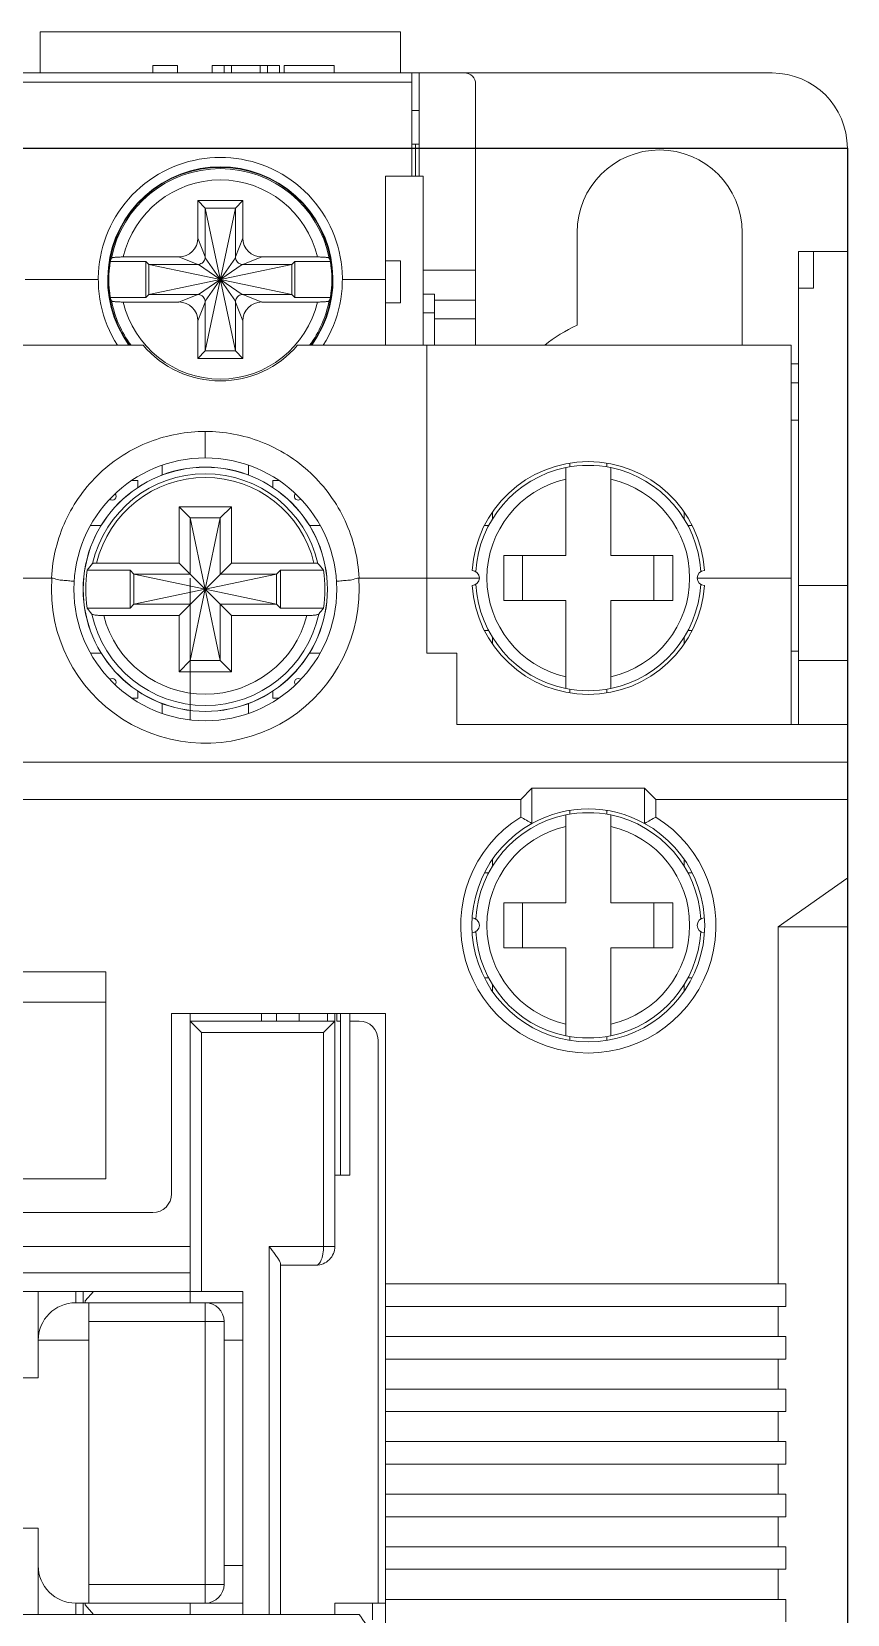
# Model space of a CAD drawing. Header units: inches. Extents: x 57 to 2760, y -193 to 2149.
# Drawn here: x 422.31 to 444.04, y 625.25 to 667.4 of the extents above; entities that cross this region are included whole.
import ezdxf

# ---------------------------------------------------------------- set-up
doc = ezdxf.new("R2010")
doc.units = ezdxf.units.IN
doc.header["$MEASUREMENT"] = 0
doc.set_wipeout_variables(frame=1)
for name, color, linetype in [('BOBBIN_DC_MC_9B_BL12', 7, 'Continuous'), ('CONTACT_FIXED_MC_12A_M4_BL61', 7, 'Continuous'), ('COVER_TOP_22_EXP_1A1B_BL17', 7, 'Continuous'), ('CROSSBAR_22_1A1B_BL32', 7, 'Continuous'), ('FRAME_LOWER_DC_MC_9B_BL3', 7, 'Continuous'), ('FRAME_UPPER_22_1A1B_BL33', 7, 'Continuous'), ('GRID_MC_22AF_BL60', 7, 'Continuous'), ('M35_LUG_BL66', 7, 'Continuous'), ('M35_LUG_SCREW_BL47', 7, 'Continuous'), ('MCON__BL27', 7, 'Continuous'), ('RIVET_M4_L12_BL56', 7, 'Continuous'), ('SCREW_M3L5_BL64', 7, 'Continuous'), ('SCREW_M3L5_BL65', 7, 'Continuous'), ('WASHER_TERMINAL_M4_L12_BL59', 7, 'Continuous')]:
    doc.layers.add(name, color=color, linetype=linetype)

# ---------------------------------------------------------------- blocks, each defined once
blk = doc.blocks.new('MC-9b')
at = {"layer": 'BOBBIN_DC_MC_9B_BL12', "color": 7, "linetype": 'Continuous', "lineweight": 0}
for p, q in [((4827.87, 2801.802), (4849.67, 2801.802)), ((4849.67, 2799.052), (4849.67, 2801.802)), ((4827.87, 2801.556), (4849.67, 2801.556)), ((4839.37, 2796.302), (4841.32, 2796.302)), ((4847.82, 2796.302), (4848.97, 2796.302))]:
    blk.add_line(p, q, dxfattribs=at)
for radius, start, end in [(3.25, 327.4148, 212.5852), (3, 324.2893, 215.7107)]:
    blk.add_arc((4844.57, 2796.302), radius, start, end, dxfattribs=at)
at = {"layer": 'CONTACT_FIXED_MC_12A_M4_BL61', "color": 7, "linetype": 'Continuous', "lineweight": 0}
for p, q in [((4846.67, 2776.752), (4846.67, 2776.552)), ((4847.67, 2776.752), (4847.67, 2776.552)), ((4847.67, 2776.552), (4847.77, 2776.552))]:
    blk.add_line(p, q, dxfattribs=at)
at = {"layer": 'COVER_TOP_22_EXP_1A1B_BL17', "color": 7, "linetype": 'Continuous', "lineweight": 0}
for p, q in [((4835.026, 2794.552), (4842.514, 2794.552)), ((4846.626, 2794.552), (4850.07, 2794.552)), ((4850.07, 2786.352), (4850.07, 2794.552)), ((4850.07, 2794.552), (4859.77, 2794.552)), ((4859.77, 2784.452), (4859.77, 2794.552)), ((4859.77, 2793.552), (4859.97, 2793.552)), ((4859.97, 2792.552), (4859.77, 2792.552)), ((4844.17, 2791.552), (4844.17, 2792.257)), ((4837.359, 2788.352), (4840.081, 2788.352)), ((4840.07, 2788.05), (4840.081, 2788.352)), ((4848.259, 2788.352), (4851.47, 2788.352)), ((4859.77, 2788.352), (4857.27, 2788.352)), ((4850.07, 2786.352), (4850.87, 2786.352)), ((4850.87, 2786.352), (4850.87, 2784.452)), ((4861.27, 2784.452), (4850.87, 2784.452)), ((4861.27, 2745.652), (4861.27, 2784.452)), ((4816.27, 2783.452), (4861.27, 2783.452)), ((4852.57, 2782.452), (4852.87, 2782.752)), ((4852.87, 2781.815), (4852.87, 2782.752)), ((4852.87, 2782.752), (4855.87, 2782.752)), ((4855.87, 2782.752), (4855.87, 2781.815)), ((4855.87, 2782.752), (4856.17, 2782.452)), ((4816.27, 2782.452), (4852.57, 2782.452)), ((4852.57, 2781.987), (4852.57, 2782.452)), ((4856.17, 2782.452), (4856.17, 2781.987)), ((4856.17, 2782.452), (4861.27, 2782.452)), ((4859.431, 2779.062), (4861.256, 2780.352)), ((4861.256, 2780.352), (4861.27, 2780.352)), ((4861.27, 2779.062), (4859.431, 2779.062)), ((4859.431, 2779.062), (4859.431, 2769.552)), ((4836.02, 2777.861), (4841.52, 2777.861)), ((4841.52, 2777.861), (4841.52, 2772.352)), ((4836.02, 2777.052), (4841.52, 2777.052)), ((4843.27, 2776.752), (4843.27, 2771.952)), ((4848.97, 2776.752), (4843.27, 2776.752)), ((4848.97, 2752.852), (4848.97, 2776.752)), ((4836.02, 2772.352), (4841.52, 2772.352)), ((4842.77, 2771.452), (4834.77, 2771.452)), ((4848.97, 2769.552), (4859.631, 2769.552)), ((4859.631, 2768.952), (4859.631, 2769.552)), ((4848.97, 2768.952), (4859.631, 2768.952)), ((4859.431, 2768.952), (4859.431, 2768.152)), ((4848.97, 2768.152), (4859.631, 2768.152)), ((4859.631, 2767.552), (4859.631, 2768.152)), ((4848.97, 2767.552), (4859.631, 2767.552)), ((4859.431, 2767.552), (4859.431, 2766.752)), ((4848.97, 2766.752), (4859.631, 2766.752)), ((4859.631, 2766.152), (4859.631, 2766.752)), ((4848.97, 2766.152), (4859.631, 2766.152)), ((4859.431, 2766.152), (4859.431, 2765.352)), ((4848.97, 2765.352), (4859.631, 2765.352)), ((4859.631, 2764.752), (4859.631, 2765.352)), ((4848.97, 2764.752), (4859.631, 2764.752)), ((4859.431, 2764.752), (4859.431, 2763.952)), ((4848.97, 2763.952), (4859.631, 2763.952)), ((4859.631, 2763.352), (4859.631, 2763.952)), ((4848.97, 2763.352), (4859.631, 2763.352)), ((4859.431, 2763.352), (4859.431, 2762.552)), ((4848.97, 2762.552), (4859.631, 2762.552)), ((4859.631, 2761.952), (4859.631, 2762.552)), ((4848.97, 2761.952), (4859.631, 2761.952)), ((4859.431, 2761.952), (4859.431, 2761.152)), ((4848.97, 2761.152), (4859.631, 2761.152)), ((4859.631, 2760.552), (4859.631, 2761.152))]:
    blk.add_line(p, q, dxfattribs=at)
at = {"layer": 'COVER_TOP_22_EXP_1A1B_BL17', "color": 40, "linetype": 'Continuous', "lineweight": 0}
for p, q in [((4843.77, 2769.352), (4843.77, 2769.052)), ((4843.77, 2761.052), (4843.77, 2760.752))]:
    blk.add_line(p, q, dxfattribs=at)
at = {"layer": 'COVER_TOP_22_EXP_1A1B_BL17', "color": 7, "linetype": 'Continuous', "lineweight": 0}
blk.add_circle((4844.17, 2788.052), 3.5, dxfattribs=at)
for centre, radius, start, end in [((4844.57, 2796.302), 2.7, 220.4021, 319.5979), ((4854.37, 2788.352), 3.1, 3.6971, 176.3029), ((4841.693, 2790.527), 0.1, 226.2911, 43.7576), ((4846.643, 2790.527), 0.1, 134.9788, 315.0468), ((4844.17, 2788.052), 4.1, 180.027, 4.1961), ((4851.27, 2788.352), 0.2, 271.8486, 88.1514), ((4857.47, 2788.352), 0.2, 91.8486, 268.1514), ((4854.37, 2788.352), 3.1, 183.6971, 356.3029), ((4841.693, 2785.577), 0.1, 316.658, 133.3164), ((4846.643, 2785.577), 0.1, 45.3462, 224.6051), ((4854.37, 2779.102), 3.4, 121.9654, 58.0346), ((4846.228, 2770.546), 13.081, 59.4862, 60.9998), ((4854.37, 2779.102), 3.1, 61.0615, 118.9385), ((4862.512, 2770.546), 13.081, 119.0001, 120.5138), ((4854.37, 2779.102), 3.1, 118.9383, 61.0615), ((4851.27, 2779.102), 0.2, 271.8416, 88.1584), ((4857.47, 2779.102), 0.2, 91.8416, 268.1584), ((4842.77, 2771.952), 0.5, 270, 0)]:
    blk.add_arc(centre, radius, start, end, dxfattribs=at)
for points, knots in [([(4844.17, 2792.257), (4843.668, 2792.257), (4842.634, 2792.065), (4841.517, 2791.36), (4840.824, 2790.569), (4840.425, 2789.886), (4840.163, 2789.139), (4840.087, 2788.616), (4840.075, 2788.352)], [0, 0, 0, 0, 0.241972, 0.493965, 0.620722, 0.746749, 0.872938, 1, 1, 1, 1]), ([(4848.265, 2788.352), (4848.253, 2788.616), (4848.177, 2789.139), (4847.915, 2789.886), (4847.516, 2790.569), (4846.993, 2791.165), (4846.365, 2791.649), (4845.444, 2792.112), (4844.672, 2792.257), (4844.17, 2792.257)], [0, 0, 0, 0, 0.126917, 0.252968, 0.378874, 0.505517, 0.632531, 0.758389, 1, 1, 1, 1]), ([(4840.081, 2788.352), (4840.131, 2788.348), (4840.203, 2788.319), (4840.301, 2788.296), (4840.376, 2788.29), (4840.452, 2788.287), (4840.552, 2788.279), (4840.626, 2788.269), (4840.676, 2788.264)], [0, 0, 0, 0, 0.251224, 0.376497, 0.5011, 0.625997, 0.750716, 1, 1, 1, 1]), ([(4847.663, 2788.264), (4847.713, 2788.269), (4847.788, 2788.279), (4847.888, 2788.287), (4847.963, 2788.29), (4848.039, 2788.296), (4848.137, 2788.32), (4848.209, 2788.348), (4848.259, 2788.352)], [0, 0, 0, 0, 0.249297, 0.374019, 0.498914, 0.62352, 0.748793, 1, 1, 1, 1])]:
    blk.add_open_spline(points, degree=3, knots=knots, dxfattribs=at)
at = {"layer": 'CROSSBAR_22_1A1B_BL32', "color": 40, "linetype": 'Continuous', "lineweight": 0}
for p, q in [((4843.77, 2788.352), (4843.77, 2784.577)), ((4843.77, 2769.352), (4843.77, 2769.052)), ((4843.77, 2761.052), (4843.77, 2760.752))]:
    blk.add_line(p, q, dxfattribs=at)
at = {"layer": 'CROSSBAR_22_1A1B_BL32', "color": 7, "linetype": 'Continuous', "lineweight": 0}
for p, q in [((4847.42, 2776.752), (4847.42, 2776.552)), ((4847.62, 2776.752), (4847.62, 2776.552)), ((4839.72, 2769.352), (4839.72, 2767.052)), ((4840.72, 2769.352), (4840.72, 2769.052)), ((4840.92, 2769.352), (4840.92, 2769.052)), ((4840.72, 2769.052), (4845.17, 2769.052)), ((4841.07, 2761.052), (4841.07, 2769.052)), ((4844.17, 2761.052), (4844.17, 2769.052)), ((4841.07, 2768.552), (4844.67, 2768.552)), ((4844.67, 2761.552), (4844.67, 2768.552)), ((4841.07, 2768.052), (4839.72, 2768.052)), ((4845.17, 2768.052), (4844.67, 2768.052)), ((4837.72, 2767.052), (4839.72, 2767.052)), ((4839.72, 2763.052), (4837.72, 2763.052)), ((4839.72, 2760.752), (4839.72, 2763.052)), ((4844.67, 2762.052), (4845.17, 2762.052)), ((4841.07, 2761.552), (4844.67, 2761.552)), ((4840.72, 2761.052), (4845.17, 2761.052)), ((4840.72, 2760.752), (4840.72, 2761.052)), ((4840.92, 2761.052), (4840.92, 2760.752)), ((4848.62, 2760.609), (4848.62, 2761.052))]:
    blk.add_line(p, q, dxfattribs=at)
for centre, radius, start, end in [((4840.72, 2768.052), 1, 90, 180), ((4844.17, 2768.552), 0.5, 0, 90), ((4840.72, 2762.052), 1, 180, 270), ((4844.17, 2761.552), 0.5, 270, 0)]:
    blk.add_arc(centre, radius, start, end, dxfattribs=at)
at = {"layer": 'FRAME_LOWER_DC_MC_9B_BL3', "color": 7, "linetype": 'Continuous', "lineweight": 0}
for p, q in [((4839.77, 2801.802), (4839.77, 2802.902)), ((4839.77, 2802.902), (4849.37, 2802.902)), ((4849.37, 2801.802), (4849.37, 2802.902)), ((4842.77, 2801.802), (4842.77, 2802.002)), ((4842.77, 2802.002), (4843.427, 2802.002)), ((4843.427, 2801.802), (4843.427, 2802.002)), ((4844.352, 2801.802), (4844.352, 2802.002)), ((4844.352, 2802.002), (4846.145, 2802.002)), ((4844.668, 2801.802), (4844.668, 2802.002)), ((4844.865, 2801.802), (4844.865, 2802.002)), ((4845.632, 2801.802), (4845.632, 2802.002)), ((4845.829, 2801.802), (4845.829, 2802.002)), ((4846.145, 2801.802), (4846.145, 2802.002)), ((4846.269, 2801.802), (4846.269, 2802.002)), ((4846.269, 2802.002), (4847.598, 2802.002)), ((4847.598, 2801.802), (4847.598, 2802.002)), ((4849.67, 2801.802), (4859.27, 2801.802)), ((4849.87, 2801.802), (4849.87, 2799.052)), ((4851.37, 2794.552), (4851.37, 2801.502)), ((4849.67, 2800.802), (4849.87, 2800.802)), ((4849.87, 2799.902), (4849.67, 2799.902)), ((4849.77, 2799.052), (4849.77, 2799.902)), ((4861.27, 2799.802), (4861.27, 2797.052)), ((4854.07, 2797.552), (4854.07, 2795.083)), ((4858.47, 2794.552), (4858.47, 2797.552)), ((4851.37, 2796.552), (4849.97, 2796.552)), ((4851.37, 2795.752), (4850.27, 2795.752)), ((4851.37, 2795.252), (4850.27, 2795.252))]:
    blk.add_line(p, q, dxfattribs=at)
for centre, radius, start, end in [((4851.07, 2801.502), 0.3, 0, 90), ((4859.27, 2799.802), 2, 0, 90), ((4856.27, 2797.552), 2.2, 0, 180), ((4855.77, 2791.352), 4.1, 114.4963, 128.6457)]:
    blk.add_arc(centre, radius, start, end, dxfattribs=at)
at = {"layer": 'FRAME_UPPER_22_1A1B_BL33', "color": 40, "linetype": 'Continuous', "lineweight": 0}
for p, q in [((4849.67, 2801.802), (4849.87, 2801.802)), ((4843.77, 2788.352), (4843.77, 2784.577)), ((4843.77, 2769.352), (4843.77, 2769.052)), ((4843.77, 2761.052), (4843.77, 2760.752))]:
    blk.add_line(p, q, dxfattribs=at)
at = {"layer": 'FRAME_UPPER_22_1A1B_BL33', "color": 7, "linetype": 'Continuous', "lineweight": 0}
for p, q in [((4848.97, 2794.552), (4848.97, 2799.052)), ((4848.97, 2799.052), (4849.97, 2799.052)), ((4849.97, 2794.552), (4849.97, 2799.052)), ((4849.37, 2796.802), (4848.97, 2796.802)), ((4849.37, 2796.802), (4849.37, 2795.677)), ((4859.97, 2784.452), (4859.97, 2797.052)), ((4859.97, 2797.052), (4861.27, 2797.052)), ((4860.37, 2797.052), (4860.37, 2796.073)), ((4861.27, 2784.452), (4861.27, 2797.052)), ((4849.97, 2795.916), (4850.27, 2795.916)), ((4850.27, 2795.916), (4850.27, 2794.552)), ((4859.97, 2796.073), (4860.37, 2796.073)), ((4849.37, 2795.677), (4848.97, 2795.677)), ((4849.97, 2795.416), (4850.27, 2795.416)), ((4859.97, 2794.052), (4859.77, 2794.052)), ((4859.97, 2788.152), (4861.27, 2788.152)), ((4859.97, 2786.402), (4859.77, 2786.402)), ((4861.27, 2786.152), (4859.97, 2786.152)), ((4843.77, 2769.352), (4843.77, 2776.752)), ((4843.77, 2776.552), (4847.62, 2776.552)), ((4844.07, 2776.252), (4843.77, 2776.552)), ((4845.67, 2776.752), (4845.67, 2776.552)), ((4847.62, 2776.552), (4847.32, 2776.252)), ((4847.62, 2770.552), (4847.62, 2776.552)), ((4848.02, 2772.452), (4848.02, 2776.752)), ((4848.02, 2776.552), (4848.27, 2776.552)), ((4844.07, 2769.352), (4844.07, 2776.252)), ((4844.07, 2776.252), (4847.32, 2776.252)), ((4847.32, 2770.552), (4847.32, 2776.252)), ((4848.77, 2761.052), (4848.77, 2776.052)), ((4847.62, 2772.452), (4848.02, 2772.452)), ((4833.77, 2770.552), (4843.77, 2770.552)), ((4847.62, 2770.552), (4845.87, 2770.552)), ((4845.87, 2760.752), (4845.87, 2770.552)), ((4843.77, 2769.852), (4833.77, 2769.852)), ((4846.17, 2770.094), (4846.17, 2760.752)), ((4847.12, 2770.052), (4846.17, 2770.052)), ((4832.37, 2769.352), (4845.17, 2769.352)), ((4845.17, 2769.352), (4845.17, 2760.752)), ((4848.97, 2761.052), (4847.62, 2761.052)), ((4847.62, 2760.752), (4847.62, 2761.052)), ((4829.27, 2760.752), (4848.27, 2760.752))]:
    blk.add_line(p, q, dxfattribs=at)
for centre, start, end in [((4848.27, 2776.052), 0, 90), ((4847.12, 2770.552), 269.9897, 0.0859)]:
    blk.add_arc(centre, 0.5, start, end, dxfattribs=at)
for points, knots in [([(4846.155, 2770.148), (4846.141, 2770.179), (4846.101, 2770.243), (4846.006, 2770.377), (4845.925, 2770.481), (4845.87, 2770.552)], [0, 0, 0, 0, 0.205302, 0.452819, 1, 1, 1, 1]), ([(4847.12, 2770.052), (4847.186, 2770.052), (4847.25, 2770.158), (4847.286, 2770.269), (4847.313, 2770.39), (4847.32, 2770.486), (4847.32, 2770.552)], [0, 0, 0, 0, 0.349123, 0.489598, 0.648293, 1, 1, 1, 1]), ([(4846.17, 2770.094), (4846.17, 2770.098), (4846.168, 2770.117), (4846.161, 2770.134), (4846.155, 2770.148)], [0, 0, 0, 0, 0.20813, 1, 1, 1, 1]), ([(4848.47, 2760.452), (4848.447, 2760.488), (4848.411, 2760.54), (4848.367, 2760.607), (4848.336, 2760.653), (4848.31, 2760.691), (4848.292, 2760.719), (4848.281, 2760.736), (4848.276, 2760.745), (4848.271, 2760.749), (4848.271, 2760.752), (4848.27, 2760.752)], [0, 0, 0, 0, 0.354933, 0.521616, 0.674234, 0.806252, 0.909886, 0.948423, 0.976777, 0.994147, 1, 1, 1, 1])]:
    blk.add_open_spline(points, degree=3, knots=knots, dxfattribs=at)
at = {"layer": 'GRID_MC_22AF_BL60', "color": 7, "linetype": 'Continuous', "lineweight": 0}
for p, q in [((4846.07, 2776.752), (4846.07, 2776.552)), ((4847.77, 2772.452), (4847.77, 2776.752))]:
    blk.add_line(p, q, dxfattribs=at)
at = {"layer": 'M35_LUG_BL66', "color": 7, "linetype": 'Continuous', "lineweight": 0}
blk.add_line((4846.225, 2798.802), (4846.192, 2798.802), dxfattribs=at)
at = {"layer": 'M35_LUG_SCREW_BL47', "color": 7, "linetype": 'Continuous', "lineweight": 0}
for p, q in [((4843.97, 2798.402), (4843.97, 2797.407)), ((4844.17, 2798.202), (4843.97, 2798.402)), ((4845.17, 2798.402), (4843.97, 2798.402)), ((4844.97, 2798.202), (4845.17, 2798.402)), ((4845.17, 2797.407), (4845.17, 2798.402)), ((4844.17, 2794.402), (4844.97, 2798.202)), ((4844.17, 2798.202), (4844.17, 2796.904)), ((4844.97, 2794.402), (4844.17, 2798.202)), ((4844.97, 2798.202), (4844.17, 2798.202)), ((4844.97, 2796.904), (4844.97, 2798.202)), ((4844.17, 2796.904), (4843.97, 2797.407)), ((4844.97, 2796.904), (4845.17, 2797.407)), ((4841.64, 2796.782), (4842.59, 2796.782)), ((4841.986, 2796.902), (4843.465, 2796.902)), ((4842.59, 2795.822), (4842.59, 2796.782)), ((4842.67, 2796.702), (4842.59, 2796.782)), ((4842.67, 2796.702), (4842.67, 2795.902)), ((4842.67, 2795.902), (4846.47, 2796.702)), ((4843.968, 2796.702), (4842.67, 2796.702)), ((4842.67, 2796.702), (4846.47, 2795.902)), ((4843.968, 2796.702), (4843.465, 2796.902)), ((4843.992, 2795.901), (4845.148, 2796.704)), ((4845.148, 2795.901), (4843.992, 2796.704)), ((4844.168, 2795.725), (4844.972, 2796.88)), ((4844.972, 2795.725), (4844.168, 2796.88)), ((4845.172, 2796.702), (4845.675, 2796.902)), ((4846.47, 2796.702), (4845.172, 2796.702)), ((4845.675, 2796.902), (4847.154, 2796.902)), ((4846.47, 2796.702), (4846.55, 2796.782)), ((4846.47, 2795.902), (4846.47, 2796.702)), ((4846.55, 2795.822), (4846.55, 2796.782)), ((4846.55, 2796.782), (4847.499, 2796.782)), ((4841.64, 2795.822), (4842.59, 2795.822)), ((4842.67, 2795.902), (4842.59, 2795.822)), ((4842.67, 2795.902), (4843.968, 2795.902)), ((4843.968, 2795.902), (4843.465, 2795.702)), ((4845.172, 2795.902), (4846.47, 2795.902)), ((4845.172, 2795.902), (4845.675, 2795.702)), ((4846.47, 2795.902), (4846.55, 2795.822)), ((4846.55, 2795.822), (4847.499, 2795.822)), ((4843.465, 2795.702), (4841.986, 2795.702)), ((4844.17, 2795.7), (4843.97, 2795.197)), ((4844.17, 2795.7), (4844.17, 2794.402)), ((4844.97, 2794.402), (4844.97, 2795.7)), ((4844.97, 2795.7), (4845.17, 2795.197)), ((4847.154, 2795.702), (4845.675, 2795.702)), ((4843.97, 2795.197), (4843.97, 2794.202)), ((4845.17, 2794.202), (4845.17, 2795.197)), ((4844.17, 2794.402), (4843.97, 2794.202)), ((4843.97, 2794.202), (4845.17, 2794.202)), ((4844.17, 2794.402), (4844.97, 2794.402)), ((4844.97, 2794.402), (4845.17, 2794.202))]:
    blk.add_line(p, q, dxfattribs=at)
for radius, start, end in [(2.986, 324.0991, 215.9016), (2.953, 11.1405, 168.8595), (2.653, 13.0719, 166.9281), (2.969, 170.6948, 189.3052), (2.969, 350.6948, 9.3052), (2.953, 191.1405, 216.3813), (2.653, 193.0719, 346.9281), (2.953, 323.6185, 348.8595)]:
    blk.add_arc((4844.57, 2796.302), radius, start, end, dxfattribs=at)
for centre, major_axis, ratio, start_param, end_param in [((4843.431, 2797.441), (-0.393, 0.393), 0.939231, 2.387521, 3.895664), ((4845.709, 2797.441), (0.393, 0.393), 0.939231, 2.387521, 3.895664), ((4844.57, 2795.753), (0, 3.148), 0.984648, 1.207061, 1.237654), ((4843.799, 2797.16), (-0.245, 0.438), 0.531052, -3.430409, -3.345652), ((4843.712, 2797.073), (0.438, -0.245), 0.531052, 0.20406, 0.288816), ((4845.427, 2797.073), (0.438, 0.245), 0.531052, 2.852776, 2.937533), ((4845.341, 2797.16), (0.245, 0.438), 0.531052, -2.937533, -2.852776), ((4844.57, 2795.753), (0, 3.148), 0.984648, -1.237654, -1.207061), ((4844.57, 2796.852), (0, 3.148), 0.984648, -4.379246, -4.348653), ((4843.799, 2795.445), (0.245, 0.438), 0.531052, 0.20406, 0.288816), ((4845.341, 2795.445), (-0.245, 0.438), 0.531052, -0.288816, -0.20406), ((4844.57, 2796.852), (0, 3.148), 0.984648, -1.934532, -1.903939), ((4843.431, 2795.164), (-0.393, -0.393), 0.939231, 2.387521, 3.895664), ((4843.712, 2795.532), (0.438, 0.245), 0.531052, -0.288816, -0.20406), ((4845.427, 2795.532), (0.438, -0.245), 0.531052, -2.937533, -2.852776), ((4845.709, 2795.164), (0.393, -0.393), 0.939231, 2.387521, 3.895664)]:
    blk.add_ellipse(centre, major_axis=major_axis, ratio=ratio, start_param=start_param, end_param=end_param, dxfattribs=at)
for points, knots in [([(4841.986, 2796.902), (4841.947, 2796.902), (4841.875, 2796.901), (4841.79, 2796.896), (4841.734, 2796.89), (4841.703, 2796.885), (4841.685, 2796.88), (4841.674, 2796.876), (4841.673, 2796.873)], [0, 0, 0, 0, 0.36655, 0.683486, 0.80823, 0.904224, 0.968327, 1, 1, 1, 1]), ([(4847.467, 2796.873), (4847.466, 2796.876), (4847.455, 2796.88), (4847.437, 2796.885), (4847.406, 2796.89), (4847.35, 2796.896), (4847.265, 2796.901), (4847.193, 2796.902), (4847.154, 2796.902)], [0, 0, 0, 0, 0.031673, 0.095776, 0.19177, 0.316514, 0.63345, 1, 1, 1, 1]), ([(4841.673, 2795.732), (4841.674, 2795.729), (4841.685, 2795.724), (4841.703, 2795.719), (4841.734, 2795.715), (4841.79, 2795.708), (4841.875, 2795.704), (4841.947, 2795.702), (4841.986, 2795.702)], [0, 0, 0, 0, 0.031673, 0.095776, 0.19177, 0.316514, 0.63345, 1, 1, 1, 1]), ([(4847.154, 2795.702), (4847.193, 2795.702), (4847.265, 2795.704), (4847.35, 2795.708), (4847.406, 2795.715), (4847.437, 2795.719), (4847.455, 2795.724), (4847.466, 2795.729), (4847.467, 2795.732)], [0, 0, 0, 0, 0.36655, 0.683486, 0.80823, 0.904224, 0.968327, 1, 1, 1, 1])]:
    blk.add_open_spline(points, degree=3, knots=knots, dxfattribs=at)
for points in [[(4843.992, 2796.704), (4844.035, 2796.71), (4844.119, 2796.753), (4844.162, 2796.837), (4844.168, 2796.88)], [(4844.972, 2796.88), (4844.978, 2796.837), (4845.021, 2796.753), (4845.104, 2796.71), (4845.148, 2796.704)], [(4844.168, 2795.725), (4844.162, 2795.768), (4844.119, 2795.851), (4844.035, 2795.895), (4843.992, 2795.901)], [(4845.148, 2795.901), (4845.104, 2795.895), (4845.021, 2795.851), (4844.978, 2795.768), (4844.972, 2795.725)]]:
    blk.add_open_spline(points, degree=3, dxfattribs=at)
at = {"layer": 'MCON__BL27', "color": 7, "linetype": 'Continuous', "lineweight": 0}
for p, q in [((4841.195, 2769.352), (4840.97, 2769.102)), ((4840.97, 2769.102), (4840.97, 2769.052)), ((4840.97, 2761.052), (4840.97, 2761.002)), ((4840.97, 2761.002), (4841.195, 2760.752))]:
    blk.add_line(p, q, dxfattribs=at)
at = {"layer": 'RIVET_M4_L12_BL56', "color": 7, "linetype": 'Continuous', "lineweight": 0}
for p, q in [((4843.47, 2790.252), (4843.47, 2788.752)), ((4843.77, 2789.952), (4843.47, 2790.252)), ((4844.87, 2790.252), (4843.47, 2790.252)), ((4843.77, 2786.152), (4844.57, 2789.952)), ((4843.77, 2789.952), (4843.77, 2788.452)), ((4844.57, 2786.152), (4843.77, 2789.952)), ((4844.57, 2789.952), (4843.77, 2789.952)), ((4844.57, 2789.952), (4844.87, 2790.252)), ((4844.57, 2788.452), (4844.57, 2789.952)), ((4844.87, 2788.752), (4844.87, 2790.252)), ((4841.275, 2788.752), (4843.47, 2788.752)), ((4843.47, 2787.352), (4844.87, 2788.752)), ((4844.87, 2787.352), (4843.47, 2788.752)), ((4844.87, 2788.752), (4847.065, 2788.752)), ((4842.165, 2788.557), (4841.026, 2788.557)), ((4842.165, 2787.547), (4842.165, 2788.557)), ((4842.27, 2788.452), (4842.165, 2788.557)), ((4842.27, 2788.452), (4842.27, 2787.652)), ((4842.27, 2787.652), (4846.07, 2788.452)), ((4843.77, 2788.452), (4842.27, 2788.452)), ((4842.27, 2788.452), (4846.07, 2787.652)), ((4846.07, 2788.452), (4844.57, 2788.452)), ((4846.07, 2788.452), (4846.175, 2788.557)), ((4846.07, 2787.652), (4846.07, 2788.452)), ((4846.175, 2787.547), (4846.175, 2788.557)), ((4847.313, 2788.557), (4846.175, 2788.557)), ((4842.165, 2787.547), (4841.026, 2787.547)), ((4842.27, 2787.652), (4842.165, 2787.547)), ((4842.27, 2787.652), (4843.77, 2787.652)), ((4843.77, 2787.652), (4843.77, 2786.152)), ((4844.57, 2786.152), (4844.57, 2787.652)), ((4844.57, 2787.652), (4846.07, 2787.652)), ((4846.07, 2787.652), (4846.175, 2787.547)), ((4847.313, 2787.547), (4846.175, 2787.547)), ((4843.47, 2787.352), (4841.464, 2787.352)), ((4843.47, 2787.352), (4843.47, 2785.852)), ((4844.87, 2785.852), (4844.87, 2787.352)), ((4846.876, 2787.352), (4844.87, 2787.352)), ((4843.77, 2786.152), (4843.47, 2785.852)), ((4843.77, 2786.152), (4844.57, 2786.152)), ((4844.57, 2786.152), (4844.87, 2785.852)), ((4843.47, 2785.852), (4844.87, 2785.852))]:
    blk.add_line(p, q, dxfattribs=at)
for radius in [3.253, 3.251]:
    blk.add_circle((4844.17, 2788.052), radius, dxfattribs=at)
for radius, start, end in [(3.078, 12.8836, 167.1164), (2.978, 13.5932, 166.4068), (3.184, 170.8733, 189.1267), (3.184, 350.8733, 9.1267), (3.094, 192.2964, 347.7036), (2.795, 194.5033, 345.4967)]:
    blk.add_arc((4844.17, 2788.052), radius, start, end, dxfattribs=at)
for centre, start_param, end_param in [((4844.17, 2784.978), 0.776393, 0.824325), ((4844.17, 2784.978), -0.824325, -0.776393), ((4844.17, 2791.127), -3.965918, -3.925372), ((4844.17, 2791.127), -2.357813, -2.317268)]:
    blk.add_ellipse(centre, major_axis=(0, 5.272), ratio=0.812287, start_param=start_param, end_param=end_param, dxfattribs=at)
for points, knots in [([(4841.275, 2788.752), (4841.262, 2788.752), (4841.239, 2788.752), (4841.211, 2788.749), (4841.192, 2788.747), (4841.182, 2788.744), (4841.174, 2788.742), (4841.17, 2788.74), (4841.169, 2788.739)], [0, 0, 0, 0, 0.348836, 0.654406, 0.779221, 0.880017, 0.953904, 1, 1, 1, 1]), ([(4847.17, 2788.739), (4847.169, 2788.74), (4847.165, 2788.742), (4847.158, 2788.744), (4847.147, 2788.747), (4847.129, 2788.749), (4847.101, 2788.752), (4847.077, 2788.752), (4847.065, 2788.752)], [0, 0, 0, 0, 0.046096, 0.119983, 0.220779, 0.345594, 0.651164, 1, 1, 1, 1]), ([(4841.147, 2787.393), (4841.15, 2787.39), (4841.162, 2787.383), (4841.184, 2787.376), (4841.216, 2787.369), (4841.255, 2787.363), (4841.301, 2787.359), (4841.372, 2787.354), (4841.426, 2787.352), (4841.464, 2787.352)], [0, 0, 0, 0, 0.045867, 0.119592, 0.220357, 0.345236, 0.490333, 0.651138, 1, 1, 1, 1]), ([(4846.876, 2787.352), (4846.913, 2787.352), (4846.968, 2787.354), (4847.038, 2787.359), (4847.085, 2787.363), (4847.124, 2787.369), (4847.156, 2787.376), (4847.178, 2787.383), (4847.19, 2787.39), (4847.193, 2787.393)], [0, 0, 0, 0, 0.348862, 0.509667, 0.654764, 0.779643, 0.880408, 0.954133, 1, 1, 1, 1])]:
    blk.add_open_spline(points, degree=3, knots=knots, dxfattribs=at)
at = {"layer": 'SCREW_M3L5_BL64', "color": 7, "linetype": 'Continuous', "lineweight": 0}
for p, q in [((4853.77, 2779.702), (4853.77, 2782.042)), ((4853.879, 2782.062), (4853.879, 2782.162)), ((4854.861, 2782.062), (4854.861, 2782.162)), ((4854.97, 2779.702), (4854.97, 2782.042)), ((4851.82, 2780.864), (4851.82, 2780.683)), ((4856.92, 2780.864), (4856.92, 2780.683)), ((4851.605, 2780.502), (4851.718, 2780.502)), ((4857.135, 2780.502), (4857.022, 2780.502)), ((4852.12, 2779.702), (4852.12, 2778.502)), ((4853.77, 2779.702), (4852.12, 2779.702)), ((4852.62, 2778.502), (4852.62, 2779.702)), ((4856.62, 2779.702), (4854.97, 2779.702)), ((4856.12, 2778.502), (4856.12, 2779.702)), ((4856.62, 2779.702), (4856.62, 2778.502)), ((4853.77, 2778.502), (4852.12, 2778.502)), ((4853.77, 2776.163), (4853.77, 2778.502)), ((4856.62, 2778.502), (4854.97, 2778.502)), ((4854.97, 2776.163), (4854.97, 2778.502)), ((4851.605, 2777.702), (4851.718, 2777.702)), ((4857.135, 2777.702), (4857.022, 2777.702)), ((4851.82, 2777.522), (4851.82, 2777.341)), ((4856.92, 2777.522), (4856.92, 2777.341)), ((4853.879, 2776.042), (4853.879, 2776.143)), ((4854.861, 2776.042), (4854.861, 2776.143))]:
    blk.add_line(p, q, dxfattribs=at)
for radius, start, end in [(3, 101.537, 176.753), (3, 78.463, 101.537), (3, 3.247, 78.463), (2.7, 102.8398, 257.1602), (2.7, 282.8398, 77.1602), (3, 183.247, 258.463), (3, 281.537, 356.753), (3, 258.463, 281.537)]:
    blk.add_arc((4854.37, 2779.102), radius, start, end, dxfattribs=at)
at = {"layer": 'SCREW_M3L5_BL65', "color": 7, "linetype": 'Continuous', "lineweight": 0}
for p, q in [((4853.77, 2788.952), (4853.77, 2791.292)), ((4853.879, 2791.312), (4853.879, 2791.412)), ((4854.861, 2791.312), (4854.861, 2791.412)), ((4854.97, 2788.952), (4854.97, 2791.292)), ((4851.82, 2790.111), (4851.82, 2789.933)), ((4856.92, 2790.111), (4856.92, 2789.933)), ((4851.606, 2789.752), (4851.718, 2789.752)), ((4857.134, 2789.752), (4857.022, 2789.752)), ((4852.12, 2788.952), (4852.12, 2787.752)), ((4853.77, 2788.952), (4852.12, 2788.952)), ((4852.62, 2787.752), (4852.62, 2788.952)), ((4856.62, 2788.952), (4854.97, 2788.952)), ((4856.12, 2787.752), (4856.12, 2788.952)), ((4856.62, 2788.952), (4856.62, 2787.752)), ((4853.77, 2787.752), (4852.12, 2787.752)), ((4853.77, 2785.413), (4853.77, 2787.752)), ((4854.97, 2785.413), (4854.97, 2787.752)), ((4856.62, 2787.752), (4854.97, 2787.752)), ((4851.606, 2786.952), (4851.718, 2786.952)), ((4851.82, 2786.772), (4851.82, 2786.59)), ((4856.92, 2786.772), (4856.92, 2786.59)), ((4857.134, 2786.952), (4857.022, 2786.952)), ((4853.879, 2785.294), (4853.879, 2785.393)), ((4854.861, 2785.294), (4854.861, 2785.393))]:
    blk.add_line(p, q, dxfattribs=at)
for radius, start, end in [(3, 101.537, 176.758), (3, 78.463, 101.537), (3, 3.242, 78.463), (2.7, 102.8398, 257.1602), (2.7, 282.8398, 77.1602), (3, 183.2445, 258.463), (3, 281.537, 356.7555), (3, 258.463, 281.537)]:
    blk.add_arc((4854.37, 2788.352), radius, start, end, dxfattribs=at)
at = {"layer": 'WASHER_TERMINAL_M4_L12_BL59', "color": 7, "linetype": 'Continuous', "lineweight": 0}
for p, q in [((4843.022, 2791.095), (4843.022, 2791.357)), ((4845.318, 2791.095), (4845.318, 2791.357)), ((4842.213, 2790.952), (4842.37, 2790.952)), ((4842.37, 2790.761), (4842.37, 2790.952)), ((4845.97, 2790.761), (4845.97, 2790.952)), ((4846.126, 2790.952), (4845.97, 2790.952)), ((4841.111, 2789.752), (4841.398, 2789.752)), ((4847.229, 2789.752), (4846.942, 2789.752)), ((4841.113, 2786.352), (4841.398, 2786.352)), ((4847.227, 2786.352), (4846.942, 2786.352)), ((4842.37, 2785.344), (4842.37, 2785.152)), ((4845.97, 2785.344), (4845.97, 2785.152)), ((4842.212, 2785.152), (4842.37, 2785.152)), ((4843.022, 2784.746), (4843.022, 2785.01)), ((4845.318, 2784.746), (4845.318, 2785.01)), ((4846.127, 2785.152), (4845.97, 2785.152))]:
    blk.add_line(p, q, dxfattribs=at)
blk = doc.blocks.new('LS_MC-9B')
blk.add_wipeout([(45.69, 4.143), (0.689, 4.143), (0.689, 73.643), (45.69, 73.643)])
blk.add_lwpolyline([(0.689, 73.643), (45.69, 73.643), (45.69, 4.143), (0.689, 4.143)], close=True)
at = {"xscale": 1.000007979132203, "yscale": 1.000007979132203, "zscale": 1.000007979132203}
blk.add_blockref('MC-9b', (-4815.619, -2726.182), dxfattribs=at)

msp = doc.modelspace()

# ---------------------------------------------------------------- block references
msp.add_blockref('LS_MC-9B', (398.34979, 590.6568))

doc.saveas('drawing.dxf')
